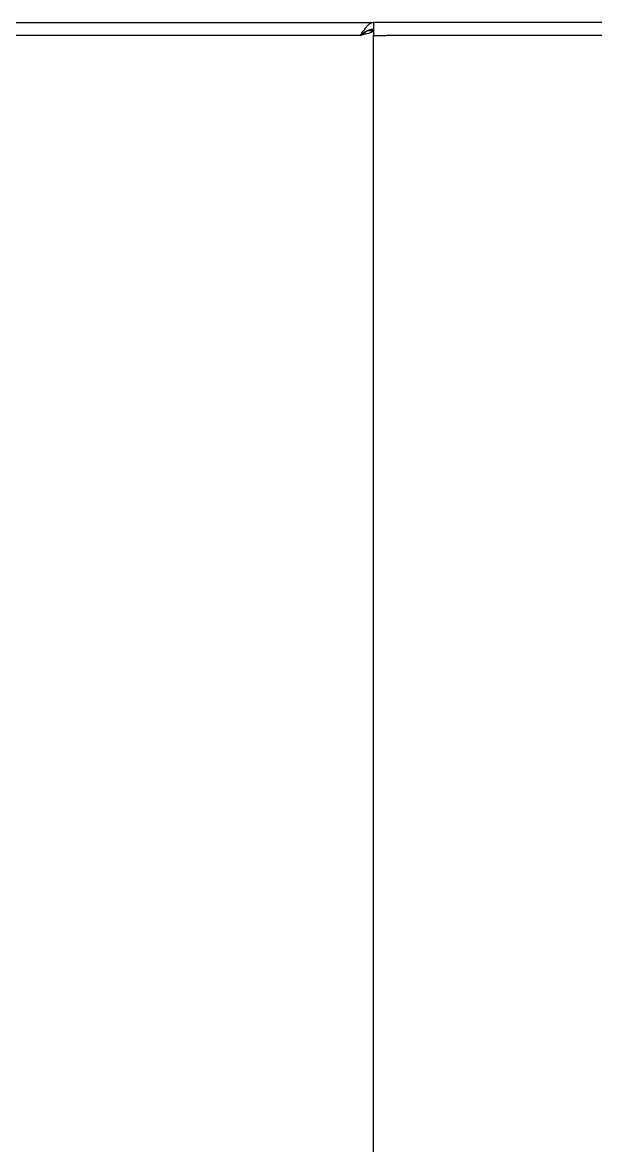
# Model space of a CAD drawing. Header units: millimetres. Extents: x -1480 to 5249, y -840 to 3860.
# Drawn here: x 2128.1 to 2293.8, y 2792.8 to 3117.8 of the extents above; entities that cross this region are included whole.
import ezdxf

# ---------------------------------------------------------------- set-up
doc = ezdxf.new("R2010")
doc.units = ezdxf.units.MM
doc.header["$MEASUREMENT"] = 0
doc.layers.add('Domyslna', color=7, linetype='Continuous', true_color=0x000000)
doc.layers.add('Utwórz2D linie widoczne', color=7, linetype='Continuous', true_color=0x000000)

msp = doc.modelspace()

# ---------------------------------------------------------------- linework, layer by layer
at = {"layer": 'Domyslna'}
for p, q in [((2225.78, 3114.01), (1393.37, 3114.01)), ((2425.47, 3114.01), (2233.38, 3114.01))]:
    msp.add_line(p, q, dxfattribs=at)
at = {"layer": 'Utwórz2D linie widoczne'}
for p, q in [((2119.58, 3117.81), (2229.58, 3117.81)), ((2227.78, 3116.82), (2227.67, 3116.69)), ((2227.9, 3116.94), (2227.78, 3116.82)), ((2228.03, 3117.06), (2227.9, 3116.94)), ((2228.15, 3117.17), (2228.03, 3117.06)), ((2228.15, 3117.17), (2228.24, 3117.24)), ((2228.24, 3117.24), (2228.33, 3117.31)), ((2228.33, 3117.31), (2228.41, 3117.38)), ((2228.41, 3117.38), (2228.51, 3117.45)), ((2228.57, 3117.49), (2228.51, 3117.45)), ((2228.63, 3117.53), (2228.57, 3117.49)), ((2228.7, 3117.56), (2228.63, 3117.53)), ((2228.76, 3117.6), (2228.7, 3117.56)), ((2228.83, 3117.63), (2228.76, 3117.6)), ((2228.89, 3117.66), (2228.83, 3117.63)), ((2228.96, 3117.69), (2228.89, 3117.66)), ((2229.03, 3117.72), (2228.96, 3117.69)), ((2229.1, 3117.74), (2229.03, 3117.72)), ((2229.1, 3117.74), (2229.15, 3117.75)), ((2229.15, 3117.75), (2229.21, 3117.77)), ((2229.21, 3117.77), (2229.26, 3117.78)), ((2229.26, 3117.78), (2229.31, 3117.79)), ((2229.31, 3117.79), (2229.36, 3117.8)), ((2229.36, 3117.8), (2229.42, 3117.8)), ((2229.42, 3117.8), (2229.47, 3117.81)), ((2229.47, 3117.81), (2229.52, 3117.81)), ((2229.52, 3117.81), (2229.58, 3117.81)), ((2229.58, 3117.81), (2229.58, 3114.01)), ((2425.47, 3117.81), (2229.58, 3117.81)), ((2226.25, 3114.75), (2225.78, 3114.01)), ((2227.57, 3114.48), (2225.78, 3114.01)), ((2226.39, 3114.46), (2225.78, 3114.01)), ((2225.78, 3114.01), (2225.95, 3114.09)), ((2225.95, 3114.09), (2226.11, 3114.17)), ((2226.11, 3114.17), (2226.28, 3114.26)), ((2226.25, 3114.75), (2226.61, 3115.29)), ((2226.28, 3114.26), (2226.44, 3114.36)), ((2226.7, 3114.68), (2226.39, 3114.46)), ((2226.44, 3114.36), (2226.6, 3114.46)), ((2226.6, 3114.46), (2226.75, 3114.56)), ((2226.9, 3115.71), (2226.61, 3115.29)), ((2227.01, 3114.89), (2226.7, 3114.68)), ((2226.75, 3114.56), (2226.9, 3114.67)), ((2227.2, 3116.12), (2226.9, 3115.71)), ((2226.9, 3114.67), (2227.05, 3114.79)), ((2227.23, 3115.03), (2227.01, 3114.89)), ((2227.05, 3114.79), (2227.19, 3114.91)), ((2227.19, 3114.91), (2227.33, 3115.04)), ((2227.2, 3116.12), (2227.38, 3116.35)), ((2227.45, 3115.16), (2227.23, 3115.03)), ((2227.33, 3115.04), (2227.46, 3115.17)), ((2227.38, 3116.35), (2227.56, 3116.56)), ((2227.57, 3115.23), (2227.45, 3115.16)), ((2227.67, 3116.69), (2227.56, 3116.56)), ((2227.68, 3115.29), (2227.57, 3115.23)), ((2228.12, 3114.65), (2227.57, 3114.48)), ((2227.8, 3115.35), (2227.68, 3115.29)), ((2227.91, 3115.4), (2227.8, 3115.35)), ((2228.02, 3115.45), (2227.91, 3115.4)), ((2228.12, 3115.5), (2228.02, 3115.45)), ((2228.23, 3115.54), (2228.12, 3115.5)), ((2228.4, 3114.74), (2228.12, 3114.65)), ((2228.15, 3115.51), (2229.58, 3115.51)), ((2228.33, 3115.58), (2228.23, 3115.54)), ((2228.44, 3115.62), (2228.33, 3115.58)), ((2228.67, 3114.84), (2228.4, 3114.74)), ((2228.55, 3115.65), (2228.44, 3115.62)), ((2228.66, 3115.68), (2228.55, 3115.65)), ((2228.77, 3115.71), (2228.66, 3115.68)), ((2228.84, 3114.91), (2228.67, 3114.84)), ((2228.87, 3115.74), (2228.77, 3115.71)), ((2228.93, 3114.94), (2228.84, 3114.91)), ((2228.97, 3115.76), (2228.87, 3115.74)), ((2229.01, 3114.98), (2228.93, 3114.94)), ((2229.07, 3115.77), (2228.97, 3115.76)), ((2229.1, 3115.03), (2229.01, 3114.98)), ((2229.17, 3115.79), (2229.07, 3115.77)), ((2229.14, 3115.05), (2229.1, 3115.03)), ((2229.18, 3115.07), (2229.14, 3115.05)), ((2229.27, 3115.8), (2229.17, 3115.79)), ((2229.22, 3115.1), (2229.18, 3115.07)), ((2229.26, 3115.12), (2229.22, 3115.1)), ((2229.3, 3115.15), (2229.26, 3115.12)), ((2229.37, 3115.81), (2229.27, 3115.8)), ((2229.34, 3115.17), (2229.3, 3115.15)), ((2229.36, 3115.19), (2229.34, 3115.17)), ((2229.38, 3115.21), (2229.36, 3115.19)), ((2229.48, 3115.81), (2229.37, 3115.81)), ((2229.41, 3115.23), (2229.38, 3115.21)), ((2229.42, 3115.24), (2229.41, 3115.23)), ((2229.43, 3115.24), (2229.42, 3115.24)), ((2229.44, 3115.25), (2229.43, 3115.24)), ((2229.45, 3115.26), (2229.44, 3115.25)), ((2229.46, 3115.27), (2229.45, 3115.26)), ((2229.47, 3115.28), (2229.46, 3115.27)), ((2229.48, 3115.3), (2229.47, 3115.28)), ((2229.58, 3115.81), (2229.48, 3115.81)), ((2229.49, 3115.31), (2229.48, 3115.3)), ((2229.5, 3115.32), (2229.49, 3115.31)), ((2229.51, 3115.33), (2229.5, 3115.32)), ((2229.52, 3115.35), (2229.51, 3115.34)), ((2229.51, 3115.34), (2229.51, 3115.33)), ((2229.53, 3115.36), (2229.52, 3115.35)), ((2229.54, 3115.38), (2229.53, 3115.37)), ((2229.53, 3115.37), (2229.53, 3115.36)), ((2229.55, 3115.39), (2229.54, 3115.38)), ((2229.54, 3115.38), (2229.54, 3115.38)), ((2229.56, 3115.41), (2229.55, 3115.4)), ((2229.55, 3115.4), (2229.55, 3115.39)), ((2229.57, 3115.44), (2229.56, 3115.43)), ((2229.56, 3115.43), (2229.56, 3115.43)), ((2229.56, 3115.43), (2229.56, 3115.42)), ((2229.56, 3115.42), (2229.56, 3115.41)), ((2229.58, 3115.48), (2229.57, 3115.48)), ((2229.57, 3115.48), (2229.57, 3115.47)), ((2229.57, 3115.47), (2229.57, 3115.47)), ((2229.57, 3115.47), (2229.57, 3115.46)), ((2229.57, 3115.46), (2229.57, 3115.46)), ((2229.57, 3115.46), (2229.57, 3115.45)), ((2229.57, 3115.45), (2229.57, 3115.45)), ((2229.57, 3115.45), (2229.57, 3115.44)), ((2229.58, 3115.49), (2229.58, 3115.48)), ((2229.58, 3059.81), (2229.58, 3114.01)), ((2229.58, 3114.01), (2233.38, 3114.01)), ((2229.58, 2217.81), (2229.58, 3059.81))]:
    msp.add_line(p, q, dxfattribs=at)

doc.saveas('drawing.dxf')
